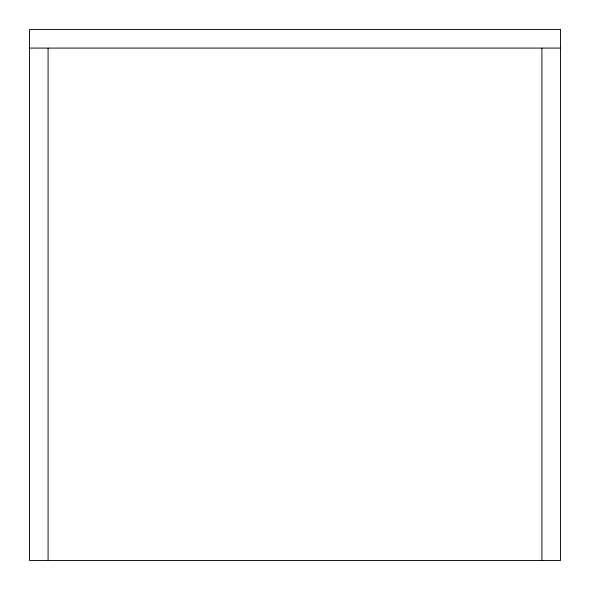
<?xml version="1.0" encoding="UTF-8"?>
<svg xmlns="http://www.w3.org/2000/svg" width="590" height="590" viewBox="0 0 590 590"><rect width="100%" height="100%" fill="white"/><g stroke="black" fill="none" stroke-linecap="round" stroke-linejoin="round"><path stroke-width="0.89" d="M29.5 48.085L560.5 48.085M541.915 48.085L541.915 560.5M48.085 48.085L48.085 560.5M560.5 29.5L29.5 29.5L29.5 560.5L560.5 560.5L560.5 29.5"/></g></svg>
